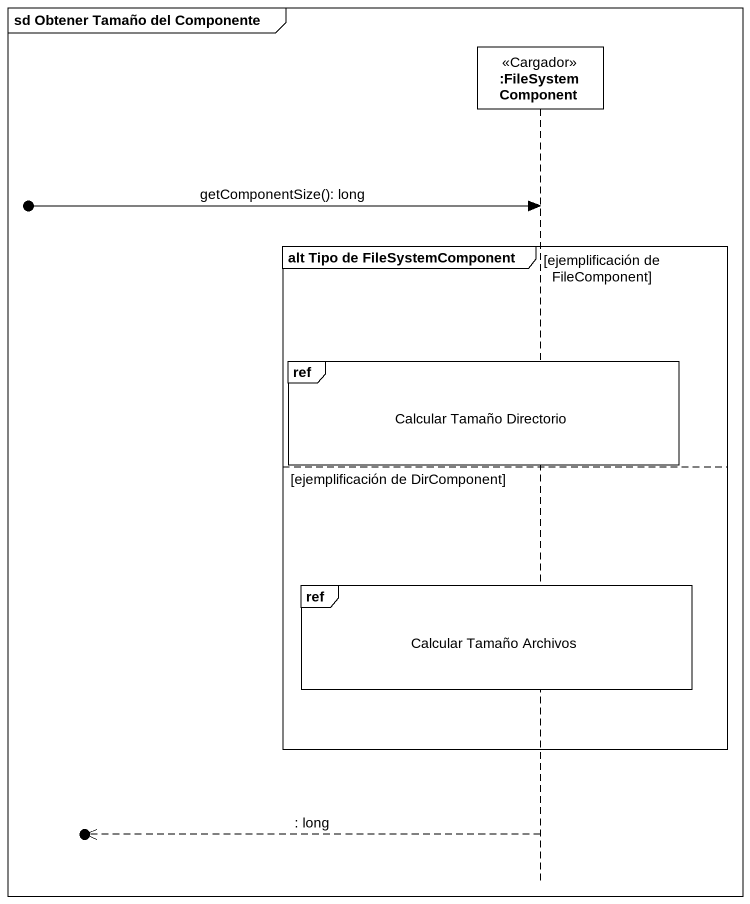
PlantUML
@startuml
mainframe sd Obtener Tamaño del Componente
hide footbox
participant ":FileSystemComponent" as FileSystemComponent <<Cargador>>

[o-> FileSystemComponent : getComponentSize(): long
group alt Tipo de FileSystemComponent [ejemplificación de FileComponent]
  ref over FileSystemComponent : Calcular Tamaño Directorio
else ejemplificación de DirComponent
  ref over FileSystemComponent : Calcular Tamaño Archivos
end
[o<<-- FileSystemComponent : : long
@enduml
